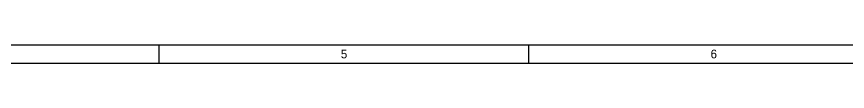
# Model space of a CAD drawing. Header units: millimetres. Extents: x -54 to 851, y -45 to 589.
# Drawn here: x 380.9 to 611.5, y 5 to 10 of the extents above; entities that cross this region are included whole.
import ezdxf
from ezdxf.enums import TextEntityAlignment as Align

# ---------------------------------------------------------------- set-up
doc = ezdxf.new("R2010")
doc.units = ezdxf.units.MM
doc.layers.add('FRAME', color=7, linetype='CONTINUOUS')
doc.layers.add('TITLE', color=7, linetype='CONTINUOUS')

msp = doc.modelspace()

# ---------------------------------------------------------------- linework, layer by layer
at = {"layer": 'FRAME'}
msp.add_line((10, 10), (831, 10), dxfattribs=at)
at = {"layer": 'TITLE'}
for p, q in [((420.5, 5), (420.5, 10)), ((523.125, 5), (523.125, 10)), ((5, 5), (836, 5))]:
    msp.add_line(p, q, dxfattribs=at)

# ---------------------------------------------------------------- texts
for s, p in [('5', (471.8125, 7.5)), ('6', (574.4375, 7.5))]:
    msp.add_text(s, height=2.4, dxfattribs=at).set_placement(p, align=Align.MIDDLE_CENTER)

doc.saveas('drawing.dxf')
